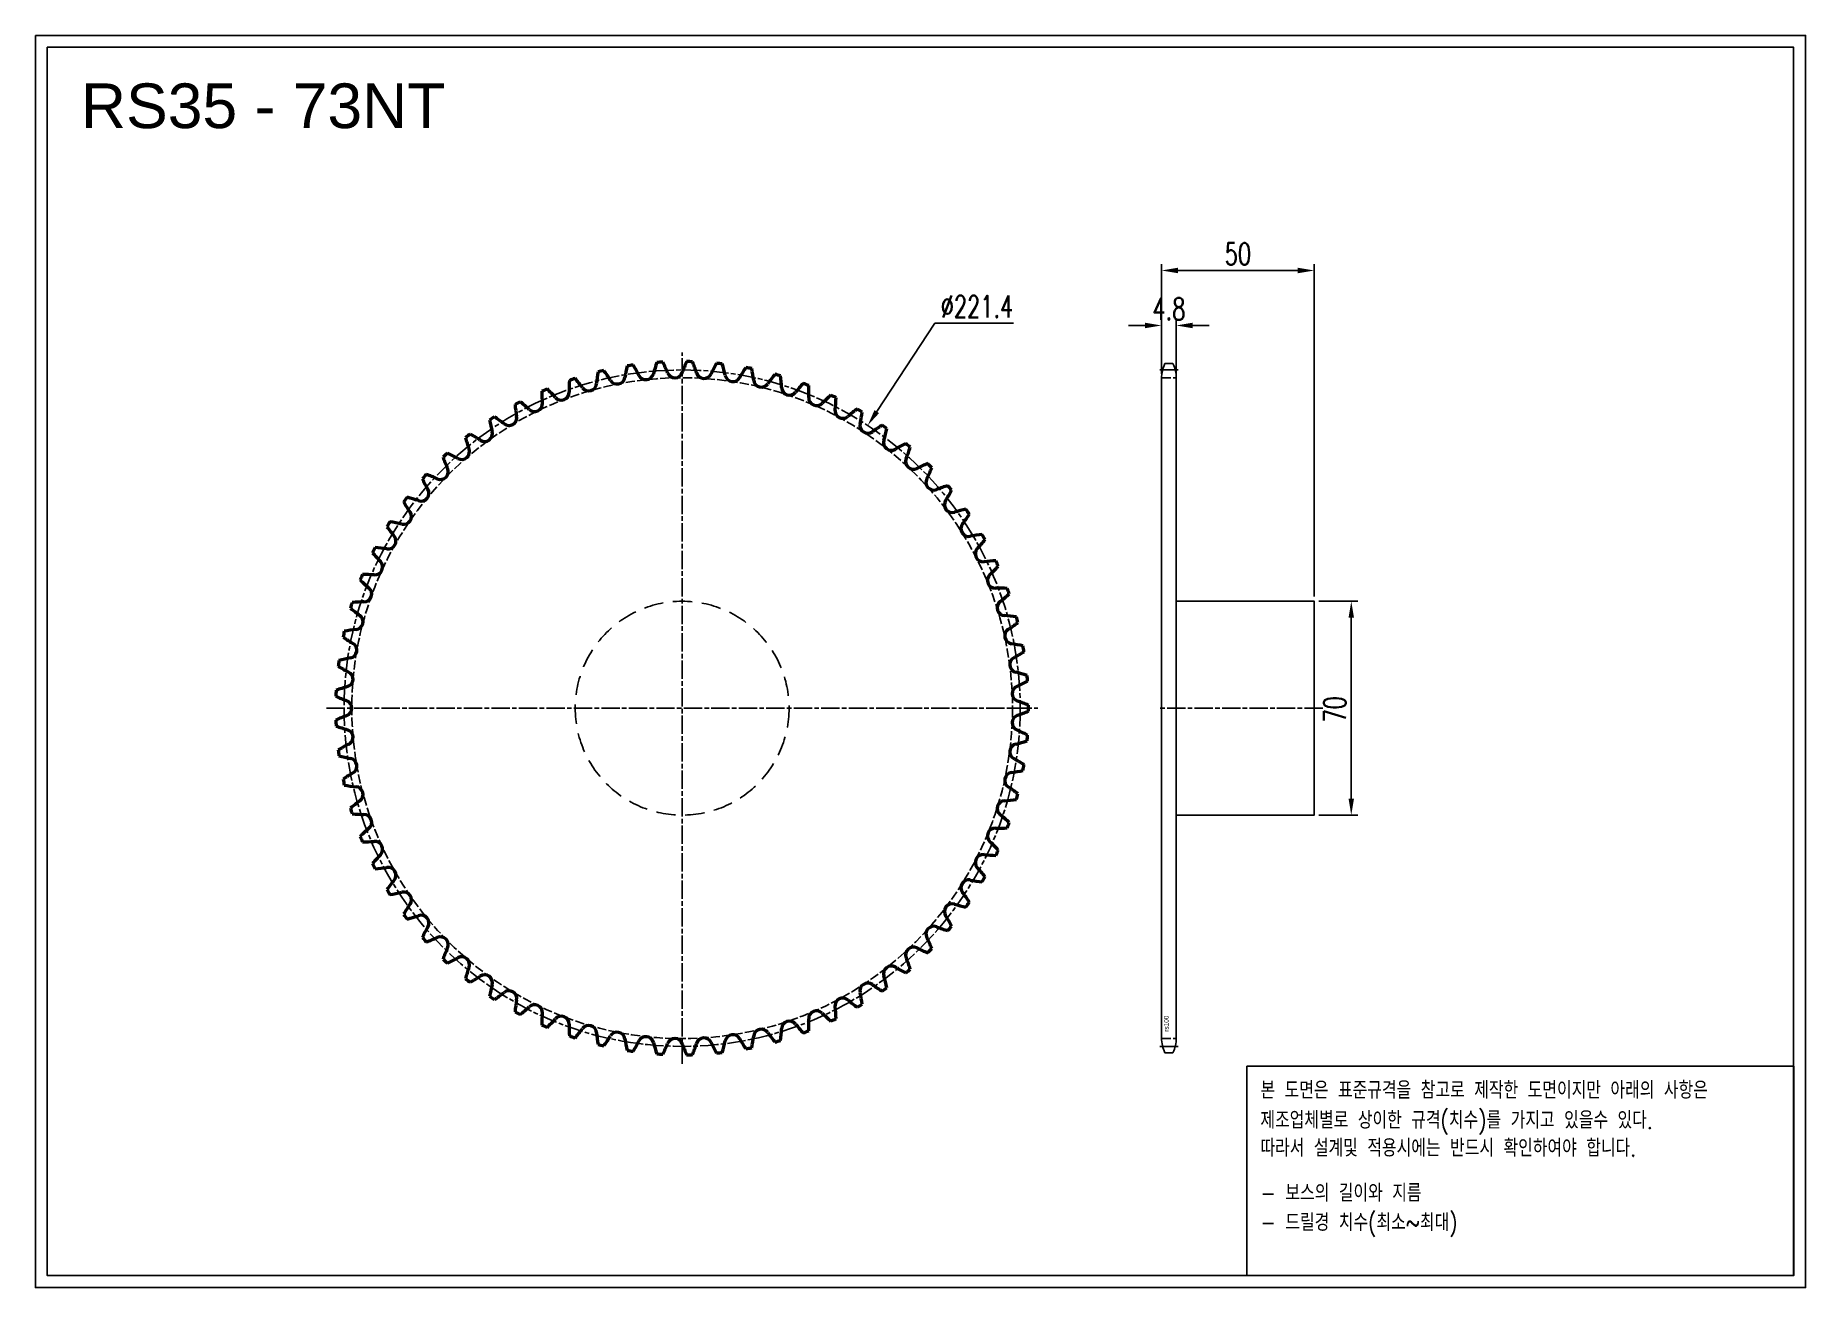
# Model space of a CAD drawing. Header units: millimetres. Extents: x -42815 to -42235, y 3186 to 3596.
import ezdxf

# ---------------------------------------------------------------- set-up
doc = ezdxf.new("R2010")
doc.units = ezdxf.units.MM
for name, pattern in [('AM_ISO02W050', [7.5, 6, -1.5]), ('AM_ISO02W050x2', [3.75, 3, -0.75]), ('AM_ISO08W050', [18, 12, -1.5, 3, -1.5]), ('AM_ISO08W050x2', [9, 6, -0.75, 1.5, -0.75]), ('HIDDEN', [9.525, 6.35, -3.175])]:
    doc.linetypes.add(name, pattern=pattern)
for name, color, linetype, lineweight in [('AM_0N', 7, 'Continuous', 50), ('AM_3N', 6, 'AM_ISO02W050', 25), ('AM_7', 4, 'AM_ISO08W050', 25), ('AM_7N', 4, 'AM_ISO08W050', 25)]:
    doc.layers.add(name, color=color, linetype=linetype, lineweight=lineweight)
doc.layers.add('HL', color=2, linetype='HIDDEN')
doc.layers.add('S-DIM', color=7, linetype='Continuous')
doc.styles.add('HAN', font='ROMANS.shx', dxfattribs={"width": 0.7, "bigfont": 'whgtxt.shx'})
doc.styles.add('HSG', font='SIMPLEX.shx', dxfattribs={"width": 0.7, "bigfont": 'HSG.shx'})
doc.styles.get("Standard").update_dxf_attribs({"font": 'arial.ttf'})
doc.dimstyles.new('APP16', dxfattribs={"dimscale": 3, "dimtxt": 2.4, "dimasz": 1.8, "dimexe": 0.7, "dimexo": 0.5, "dimgap": 0.6, "dimtad": 1, "dimtoh": 1, "dimdec": 1, "dimrnd": 0.01, "dimzin": 9, "dimdsep": 46, "dimtxsty": 'HSG', "dimcen": 0, "dimclrd": 1, "dimclre": 1, "dimclrt": 256, "dimazin": 2, "dimtp": 1, "dimtm": 1, "dimtfac": 0.5, "dimtdec": 1, "dimtofl": 0, "dimtmove": 0, "dimatfit": 3, "dimfxl": 0, "dimtvp": 1, "dimtolj": 2, "dimlwd": -1, "dimlwe": -1, "dimarcsym": 0})

# ---------------------------------------------------------------- blocks, each defined once
blk = doc.blocks.new('*D1')
at = {"layer": 'Defpoints', "color": 0, "transparency": 16777216}
for p in [(-42395.98, 3410.57), (-42395.98, 3340.57), (-42383.87, 3340.57)]:
    blk.add_point(p, dxfattribs=at)
at = {"layer": 'S-DIM', "color": 1, "transparency": 16777216}
for p, q in [((-42394.48, 3410.57), (-42381.77, 3410.57)), ((-42383.87, 3405.17), (-42383.87, 3345.97)), ((-42394.48, 3340.57), (-42381.77, 3340.57))]:
    blk.add_line(p, q, dxfattribs=at)
for points in [[(-42384.77, 3405.17), (-42382.97, 3405.17), (-42383.87, 3410.57)], [(-42384.77, 3345.97), (-42382.97, 3345.97), (-42383.87, 3340.57)]]:
    blk.add_solid(points, dxfattribs=at)
at = {"layer": 'S-DIM', "transparency": 16777216, "insert": (-42389.27, 3375.19), "char_height": 7.2, "attachment_point": 5, "rotation": 90, "style": 'HSG'}
blk.add_mtext('\\A2;70', dxfattribs=at)
blk = doc.blocks.new('*D2')
at = {"layer": 'Defpoints', "color": 0, "transparency": 16777216}
for p in [(-42441.18, 3500.83), (-42445.98, 3483.55), (-42441.18, 3483.55)]:
    blk.add_point(p, dxfattribs=at)
at = {"layer": 'S-DIM', "color": 1, "transparency": 16777216}
for p, q in [((-42445.98, 3485.05), (-42445.98, 3502.93)), ((-42441.18, 3485.05), (-42441.18, 3502.93)), ((-42451.38, 3500.83), (-42456.78, 3500.83)), ((-42435.78, 3500.83), (-42430.38, 3500.83))]:
    blk.add_line(p, q, dxfattribs=at)
for points in [[(-42451.38, 3501.73), (-42451.38, 3499.93), (-42445.98, 3500.83)], [(-42435.78, 3501.73), (-42435.78, 3499.93), (-42441.18, 3500.83)]]:
    blk.add_solid(points, dxfattribs=at)
at = {"layer": 'S-DIM', "transparency": 16777216, "insert": (-42443.58, 3506.23), "char_height": 7.2, "attachment_point": 5, "style": 'HSG'}
blk.add_mtext('\\A2;4.8', dxfattribs=at)
blk = doc.blocks.new('*D3')
at = {"layer": 'Defpoints', "color": 0, "transparency": 16777216}
for p in [(-42395.98, 3518.83), (-42445.98, 3483.55), (-42395.98, 3410.57)]:
    blk.add_point(p, dxfattribs=at)
at = {"layer": 'S-DIM', "color": 1, "transparency": 16777216}
for p, q in [((-42445.98, 3485.05), (-42445.98, 3520.93)), ((-42440.58, 3518.83), (-42401.38, 3518.83)), ((-42395.98, 3412.07), (-42395.98, 3520.93))]:
    blk.add_line(p, q, dxfattribs=at)
for points in [[(-42440.58, 3519.73), (-42440.58, 3517.93), (-42445.98, 3518.83)], [(-42401.38, 3519.73), (-42401.38, 3517.93), (-42395.98, 3518.83)]]:
    blk.add_solid(points, dxfattribs=at)
at = {"layer": 'S-DIM', "transparency": 16777216, "insert": (-42420.98, 3524.23), "char_height": 7.2, "attachment_point": 5, "style": 'HSG'}
blk.add_mtext('\\A2;50', dxfattribs=at)
blk = doc.blocks.new('*D4')
at = {"layer": 'Defpoints', "color": 0, "transparency": 16777216}
for p in [(-42542.21, 3468.11), (-42663.72, 3283.03)]:
    blk.add_point(p, dxfattribs=at)
at = {"layer": 'S-DIM', "color": 1, "transparency": 16777216}
for p, q in [((-42520.23, 3501.59), (-42539.25, 3472.63)), ((-42494.43, 3501.59), (-42520.23, 3501.59))]:
    blk.add_line(p, q, dxfattribs=at)
blk.add_solid([(-42540, 3473.12), (-42538.5, 3472.13), (-42542.21, 3468.11)], dxfattribs=at)
at = {"layer": 'S-DIM', "transparency": 16777216, "insert": (-42506.43, 3506.99), "char_height": 7.2, "attachment_point": 5, "style": 'HSG'}
blk.add_mtext('\\A2;∅221.4', dxfattribs=at)
blk = doc.blocks.new('notice1')
at = {"color": 4}
blk.add_lwpolyline([(-22142.12, 1735.9), (-22053.8, 1735.9), (-22053.8, 1702.07), (-22142.12, 1702.07)], close=True, dxfattribs=at)
at = {"color": 4, "style": 'HAN', "width": 0.8}
for s, p in [('본 도면은 표준규격을 참고로 제작한 도면이지만 아래의 사항은', (-22139.9, 1730.62)), ('제조업체별로 상이한 규격(치수)를 가지고 있을수 있다.', (-22139.9, 1725.78)), ('따라서 설계및 적용시에는 반드시 확인하여야 합니다.', (-22139.9, 1721.28)), ('- 보스의 길이와 지름', (-22139.9, 1714.03)), ('- 드릴경 치수(최소~최대)', (-22139.9, 1709.27))]:
    blk.add_text(s, height=2.7949, dxfattribs=at).set_placement(p)

msp = doc.modelspace()

# ---------------------------------------------------------------- linework, layer by layer
for p, q in [((-42442.25, 3488.35), (-42444.91, 3488.35)), ((-42445.98, 3483.55), (-42445.98, 3267.6)), ((-42441.18, 3483.55), (-42441.18, 3267.6)), ((-42442.25, 3262.8), (-42444.91, 3262.8))]:
    msp.add_line(p, q)
for points in [[(-42814.74, 3595.77), (-42235.1, 3595.77), (-42235.1, 3185.92), (-42814.74, 3185.92)], [(-42810.84, 3591.87), (-42239.01, 3591.87), (-42239.01, 3189.83), (-42810.84, 3189.83)]]:
    msp.add_lwpolyline(points, close=True)
msp.add_lwpolyline([(-42441.18, 3410.57), (-42395.98, 3410.57), (-42395.98, 3340.57), (-42441.18, 3340.57)])
for centre, start, end in [((-42434.68, 3483.55), 154.86334, 180), ((-42452.48, 3483.55), 0, 25.13666), ((-42434.68, 3267.6), 180, 205.13666), ((-42452.48, 3267.6), 334.86334, 0)]:
    msp.add_arc(centre, 11.3, start, end)
at = {"layer": 'AM_0N'}
for centre, radius, start, end in [((-42585.41, 3478.13), 45.72, 170.55411, 175.41096), ((-42602.97, 3375.57), 113.45, 103.07481, 104.04848), ((-42665.35, 3458.85), 45.72, 31.71233, 36.56917), ((-42624.27, 3484.23), 2.57, 211.71233, 350.47945), ((-42576.65, 3476.24), 45.72, 165.62261, 170.47945), ((-42602.97, 3375.57), 113.45, 98.14331, 99.11697), ((-42657.96, 3463.9), 45.72, 26.78082, 31.63767), ((-42614.86, 3485.66), 2.57, 206.78082, 345.54795), ((-42568.1, 3473.61), 45.72, 160.6911, 165.54795), ((-42602.97, 3375.57), 113.45, 93.2118, 94.18546), ((-42650.16, 3468.3), 45.72, 21.84932, 26.70616), ((-42605.35, 3486.27), 2.57, 201.84932, 340.61644), ((-42559.8, 3470.25), 45.72, 155.75959, 160.61644), ((-42602.97, 3375.57), 113.45, 88.28029, 89.25395), ((-42642.02, 3472.02), 45.72, 16.91781, 21.77465), ((-42595.82, 3486.07), 2.57, 196.91781, 335.68493), ((-42551.82, 3466.18), 45.72, 150.82809, 155.68493), ((-42602.97, 3375.57), 113.45, 83.34878, 84.32245), ((-42633.58, 3475.02), 45.72, 11.9863, 16.84315), ((-42586.35, 3485.04), 2.57, 191.9863, 330.75342), ((-42544.22, 3461.45), 45.72, 145.89658, 150.75342), ((-42602.97, 3375.57), 113.45, 78.41728, 79.39094), ((-42624.92, 3477.28), 45.72, 7.05479, 11.91164), ((-42537.06, 3456.08), 45.72, 140.96507, 145.82192), ((-42602.97, 3375.57), 113.45, 73.48577, 74.45943), ((-42616.1, 3478.79), 45.72, 2.12329, 6.98013), ((-42602.97, 3375.57), 113.45, 112.93783, 113.91149), ((-42603.23, 3479.62), 45.72, 180.41713, 185.27397), ((-42678.69, 3446.93), 45.72, 41.57534, 46.43219), ((-42642.57, 3478.97), 2.57, 221.57534, 0.34247), ((-42594.29, 3479.26), 45.72, 175.48562, 180.34247), ((-42602.97, 3375.57), 113.45, 108.00632, 108.97998), ((-42672.28, 3453.17), 45.72, 36.64384, 41.50068), ((-42633.54, 3481.99), 2.57, 216.64384, 355.41096), ((-42577, 3483.21), 2.57, 187.05479, 325.82192), ((-42567.85, 3480.58), 2.57, 182.12329, 320.89041), ((-42530.38, 3450.12), 45.72, 136.03357, 140.89041), ((-42602.97, 3375.57), 113.45, 68.55426, 69.52793), ((-42607.18, 3479.54), 45.72, 357.19178, 2.04863), ((-42524.24, 3443.61), 45.72, 131.10206, 135.9589), ((-42602.97, 3375.57), 113.45, 63.62276, 64.59642), ((-42602.97, 3375.57), 113.45, 117.86933, 118.843), ((-42612.18, 3479.21), 45.72, 185.34863, 190.20548), ((-42684.55, 3440.16), 45.72, 46.50685, 51.36369), ((-42651.31, 3475.18), 2.57, 226.50685, 5.27397), ((-42558.95, 3477.17), 2.57, 177.19178, 315.9589), ((-42550.38, 3473.01), 2.57, 172.26027, 311.0274), ((-42598.22, 3479.51), 45.72, 352.26027, 357.11712), ((-42518.68, 3436.59), 45.72, 126.17055, 131.0274), ((-42602.97, 3375.57), 113.45, 58.69125, 59.66491), ((-42589.31, 3478.72), 45.72, 347.32877, 352.18561), ((-42602.97, 3375.57), 113.45, 122.80084, 123.7745), ((-42621.05, 3478.04), 45.72, 190.28014, 195.13699), ((-42689.8, 3432.9), 45.72, 51.43836, 56.2952), ((-42659.7, 3470.66), 2.57, 231.43836, 10.20548), ((-42542.2, 3468.13), 2.57, 167.32877, 306.09589), ((-42513.75, 3429.11), 45.72, 121.23904, 126.09589), ((-42602.97, 3375.57), 113.45, 53.75974, 54.73341), ((-42580.49, 3477.17), 45.72, 342.39726, 347.25411), ((-42602.97, 3375.57), 113.45, 127.73235, 128.70601), ((-42629.79, 3476.1), 45.72, 195.21165, 200.06849), ((-42694.4, 3425.23), 45.72, 56.36986, 61.22671), ((-42667.66, 3465.43), 2.57, 236.36986, 15.13699), ((-42534.46, 3462.56), 2.57, 162.39726, 301.16438), ((-42509.48, 3421.25), 45.72, 116.30754, 121.16438), ((-42602.97, 3375.57), 113.45, 48.82824, 49.8019), ((-42571.84, 3474.86), 45.72, 337.46575, 342.3226), ((-42602.97, 3375.57), 113.45, 132.66385, 133.63752), ((-42638.34, 3473.43), 45.72, 200.14315, 205), ((-42698.33, 3417.18), 45.72, 61.30137, 66.15822), ((-42675.15, 3459.54), 2.57, 241.30137, 20.06849), ((-42527.24, 3456.35), 2.57, 157.46575, 296.23288), ((-42505.9, 3413.04), 45.72, 111.37603, 116.23288), ((-42602.97, 3375.57), 113.45, 43.89673, 44.87039), ((-42602.97, 3375.57), 113.45, 137.59536, 138.56902), ((-42646.62, 3470.02), 45.72, 205.07466, 209.93151), ((-42701.56, 3408.83), 45.72, 66.23288, 71.08972), ((-42682.1, 3453.02), 2.57, 246.23288, 25), ((-42520.58, 3449.54), 2.57, 152.53425, 291.30137), ((-42563.42, 3471.81), 45.72, 332.53425, 337.39109), ((-42602.97, 3375.57), 113.45, 142.52687, 143.50053), ((-42704.05, 3400.23), 45.72, 71.16438, 76.02123), ((-42688.46, 3445.93), 2.57, 251.16438, 29.93151), ((-42503.03, 3404.56), 45.72, 106.44452, 111.30137), ((-42514.52, 3442.19), 2.57, 147.60274, 286.36986), ((-42555.29, 3468.06), 45.72, 327.60274, 332.45959), ((-42602.97, 3375.57), 113.45, 38.96522, 39.93889), ((-42694.19, 3438.32), 2.57, 256.09589, 34.86301), ((-42654.57, 3465.92), 45.72, 210.00617, 214.86301), ((-42500.91, 3395.86), 45.72, 101.51302, 106.36986), ((-42547.52, 3463.62), 45.72, 322.67123, 327.52808), ((-42602.97, 3375.57), 113.45, 34.03372, 35.00738), ((-42699.25, 3430.25), 2.57, 261.0274, 39.79452), ((-42602.97, 3375.57), 113.45, 147.45837, 148.43204), ((-42662.15, 3461.15), 45.72, 214.93768, 219.79452), ((-42705.8, 3391.45), 45.72, 76.09589, 80.95274), ((-42509.12, 3434.34), 2.57, 142.67123, 281.43836), ((-42499.55, 3387.01), 45.72, 96.58151, 101.43836), ((-42602.97, 3375.57), 113.45, 29.10221, 30.07587), ((-42602.97, 3375.57), 113.45, 152.38988, 153.36354), ((-42669.29, 3455.75), 45.72, 219.86918, 224.72603), ((-42706.78, 3382.55), 45.72, 81.0274, 85.88424), ((-42504.42, 3426.05), 2.57, 137.73973, 276.50685), ((-42540.15, 3458.52), 45.72, 317.73973, 322.59657), ((-42703.59, 3421.77), 2.57, 265.9589, 44.72603), ((-42498.95, 3378.08), 45.72, 91.65, 96.50685), ((-42533.26, 3452.82), 45.72, 312.80822, 317.66506), ((-42602.97, 3375.57), 113.45, 24.1707, 25.14437), ((-42602.97, 3375.57), 113.45, 157.32139, 158.29505), ((-42675.93, 3449.75), 45.72, 224.80069, 229.65753), ((-42707, 3373.6), 45.72, 85.9589, 90.81575), ((-42707.19, 3412.95), 2.57, 270.89041, 49.65753), ((-42500.44, 3417.39), 2.57, 132.80822, 271.57534), ((-42499.12, 3369.13), 45.72, 86.7185, 91.57534), ((-42602.97, 3375.57), 113.45, 19.2392, 20.21286), ((-42602.97, 3375.57), 113.45, 162.25289, 163.22656), ((-42682.04, 3443.2), 45.72, 229.7322, 234.58904), ((-42706.44, 3364.67), 45.72, 90.89041, 95.74726), ((-42497.23, 3408.43), 2.57, 127.87671, 266.64384), ((-42526.87, 3446.54), 45.72, 307.87671, 312.73356), ((-42710.02, 3403.85), 2.57, 275.82192, 54.58904), ((-42500.05, 3360.22), 45.72, 81.78699, 86.64384), ((-42521.05, 3439.74), 45.72, 302.94521, 307.80205), ((-42602.97, 3375.57), 113.45, 14.30769, 15.28135), ((-42602.97, 3375.57), 113.45, 167.1844, 168.15806), ((-42687.56, 3436.15), 45.72, 234.6637, 239.52055), ((-42705.12, 3355.81), 45.72, 95.82192, 100.67876), ((-42712.05, 3394.54), 2.57, 280.75342, 59.52055), ((-42494.8, 3399.22), 2.57, 122.94521, 261.71233), ((-42602.97, 3375.57), 113.45, 172.11591, 173.08957), ((-42703.04, 3347.1), 45.72, 100.75342, 105.61027), ((-42493.16, 3389.83), 2.57, 118.0137, 256.78082), ((-42501.76, 3351.43), 45.72, 76.85548, 81.71233), ((-42515.84, 3432.46), 45.72, 298.0137, 302.87054), ((-42602.97, 3375.57), 113.45, 9.37618, 10.34985), ((-42692.46, 3428.66), 45.72, 239.59521, 244.45205), ((-42713.28, 3385.09), 2.57, 285.68493, 64.45205), ((-42504.21, 3342.82), 45.72, 71.92398, 76.78082), ((-42602.97, 3375.57), 113.45, 4.44468, 5.41834), ((-42602.97, 3375.57), 113.45, 177.04742, 178.02108), ((-42696.69, 3420.77), 45.72, 244.52672, 249.38356), ((-42700.23, 3338.6), 45.72, 105.68493, 110.54178), ((-42492.34, 3380.34), 2.57, 113.08219, 251.84932), ((-42511.27, 3424.76), 45.72, 293.08219, 297.93904), ((-42713.69, 3375.57), 2.57, 290.61644, 69.38356), ((-42507.39, 3334.45), 45.72, 66.99247, 71.84932), ((-42507.39, 3416.69), 45.72, 288.15068, 293.00753), ((-42602.97, 3375.57), 113.45, 359.51317, 0.48683), ((-42696.69, 3330.38), 45.72, 110.61644, 115.47328), ((-42602.97, 3375.57), 113.45, 181.97892, 182.95258), ((-42700.23, 3412.54), 45.72, 249.45822, 254.31507), ((-42713.28, 3366.05), 2.57, 295.54795, 74.31507), ((-42492.34, 3370.81), 2.57, 108.15068, 246.91781), ((-42511.27, 3326.39), 45.72, 62.06096, 66.91781), ((-42692.46, 3322.49), 45.72, 115.54795, 120.40479), ((-42602.97, 3375.57), 113.45, 186.91043, 187.88409), ((-42493.16, 3361.32), 2.57, 103.21918, 241.9863), ((-42504.21, 3408.32), 45.72, 283.21918, 288.07602), ((-42602.97, 3375.57), 113.45, 354.58166, 355.55532), ((-42703.04, 3404.04), 45.72, 254.38973, 259.24658), ((-42712.05, 3356.61), 2.57, 300.47945, 79.24658), ((-42515.84, 3318.69), 45.72, 57.12946, 61.9863), ((-42602.97, 3375.57), 113.45, 349.65015, 350.62382), ((-42687.56, 3314.99), 45.72, 120.47945, 125.3363), ((-42602.97, 3375.57), 113.45, 191.84194, 192.8156), ((-42705.12, 3395.34), 45.72, 259.32124, 264.17808), ((-42494.8, 3351.93), 2.57, 98.28767, 237.05479), ((-42501.76, 3399.71), 45.72, 278.28767, 283.14452), ((-42682.04, 3307.95), 45.72, 125.41096, 130.2678), ((-42710.02, 3347.3), 2.57, 305.41096, 84.17808), ((-42497.23, 3342.72), 2.57, 93.35616, 232.12329), ((-42500.05, 3390.92), 45.72, 273.35616, 278.21301), ((-42521.05, 3311.41), 45.72, 52.19795, 57.05479), ((-42602.97, 3375.57), 113.45, 344.71865, 345.69231), ((-42602.97, 3375.57), 113.45, 196.77344, 197.74711), ((-42706.44, 3386.48), 45.72, 264.25274, 269.10959), ((-42707.19, 3338.2), 2.57, 310.34247, 89.10959), ((-42526.87, 3304.61), 45.72, 47.26644, 52.12329), ((-42675.93, 3301.4), 45.72, 130.34247, 135.19931), ((-42602.97, 3375.57), 113.45, 201.70495, 202.67861), ((-42500.44, 3333.75), 2.57, 88.42466, 227.19178), ((-42499.12, 3382.02), 45.72, 268.42466, 273.2815), ((-42602.97, 3375.57), 113.45, 339.78714, 340.7608), ((-42707, 3377.55), 45.72, 269.18425, 274.0411), ((-42669.29, 3295.4), 45.72, 135.27397, 140.13082), ((-42703.59, 3329.38), 2.57, 315.27397, 94.0411), ((-42504.42, 3325.09), 2.57, 83.49315, 222.26027), ((-42498.95, 3373.07), 45.72, 263.49315, 268.35), ((-42533.26, 3298.33), 45.72, 42.33494, 47.19178), ((-42602.97, 3375.57), 113.45, 334.85563, 335.8293), ((-42602.97, 3375.57), 113.45, 206.63646, 207.61012), ((-42706.78, 3368.6), 45.72, 274.11576, 278.9726), ((-42699.25, 3320.9), 2.57, 320.20548, 98.9726), ((-42540.15, 3292.62), 45.72, 37.40343, 42.26027), ((-42662.15, 3290), 45.72, 140.20548, 145.06232), ((-42602.97, 3375.57), 113.45, 211.56796, 212.54163), ((-42509.12, 3316.81), 2.57, 78.56164, 217.32877), ((-42499.55, 3364.14), 45.72, 258.56164, 263.41849), ((-42602.97, 3375.57), 113.45, 329.92413, 330.89779), ((-42705.8, 3359.7), 45.72, 279.04726, 283.90411), ((-42694.19, 3312.83), 2.57, 325.13699, 103.90411), ((-42654.57, 3285.23), 45.72, 145.13699, 149.99383), ((-42514.52, 3308.96), 2.57, 73.63014, 212.39726), ((-42500.91, 3355.29), 45.72, 253.63014, 258.48698), ((-42547.52, 3287.53), 45.72, 32.47192, 37.32877), ((-42602.97, 3375.57), 113.45, 324.99262, 325.96628), ((-42602.97, 3375.57), 113.45, 216.49947, 217.47313), ((-42704.05, 3350.92), 45.72, 283.97877, 288.83562), ((-42688.46, 3305.22), 2.57, 330.06849, 108.83562), ((-42520.58, 3301.6), 2.57, 68.69863, 207.46575), ((-42503.03, 3346.59), 45.72, 248.69863, 253.55548), ((-42555.29, 3283.09), 45.72, 27.54041, 32.39726), ((-42602.97, 3375.57), 113.45, 320.06111, 321.03478), ((-42646.62, 3281.12), 45.72, 150.06849, 154.92534), ((-42602.97, 3375.57), 113.45, 221.43098, 222.40464), ((-42701.56, 3342.32), 45.72, 288.91028, 293.76712), ((-42682.1, 3298.13), 2.57, 335, 113.76712), ((-42563.42, 3279.33), 45.72, 22.60891, 27.46575), ((-42638.34, 3277.72), 45.72, 155, 159.85685), ((-42602.97, 3375.57), 113.45, 226.36248, 227.33615), ((-42698.33, 3333.96), 45.72, 293.84178, 298.69863), ((-42675.15, 3291.61), 2.57, 339.93151, 118.69863), ((-42527.24, 3294.79), 2.57, 63.76712, 202.53425), ((-42571.84, 3276.29), 45.72, 17.6774, 22.53425), ((-42505.9, 3338.11), 45.72, 243.76712, 248.62397), ((-42602.97, 3375.57), 113.45, 315.12961, 316.10327), ((-42629.79, 3275.04), 45.72, 159.93151, 164.78835), ((-42602.97, 3375.57), 113.45, 231.29399, 232.26765), ((-42694.4, 3325.92), 45.72, 298.77329, 303.63014), ((-42667.66, 3285.72), 2.57, 344.86301, 123.63014), ((-42534.46, 3288.58), 2.57, 58.83562, 197.60274), ((-42580.49, 3273.98), 45.72, 12.74589, 17.60274), ((-42509.48, 3329.9), 45.72, 238.83562, 243.69246), ((-42602.97, 3375.57), 113.45, 310.1981, 311.17176), ((-42621.05, 3273.11), 45.72, 164.86301, 169.71986), ((-42602.97, 3375.57), 113.45, 236.2255, 237.19916), ((-42689.8, 3318.24), 45.72, 303.7048, 308.56164), ((-42659.7, 3280.49), 2.57, 349.79452, 128.56164), ((-42542.2, 3283.02), 2.57, 53.90411, 192.67123), ((-42589.31, 3272.42), 45.72, 7.81439, 12.67123), ((-42513.75, 3322.03), 45.72, 233.90411, 238.76096), ((-42602.97, 3375.57), 113.45, 305.26659, 306.24026), ((-42612.18, 3271.93), 45.72, 169.79452, 174.65137), ((-42602.97, 3375.57), 113.45, 241.157, 242.13067), ((-42684.55, 3310.99), 45.72, 308.63631, 313.49315), ((-42651.31, 3275.96), 2.57, 354.72603, 133.49315), ((-42603.23, 3271.52), 45.72, 174.72603, 179.58287), ((-42558.95, 3273.97), 2.57, 44.0411, 182.80822), ((-42524.24, 3307.54), 45.72, 224.0411, 228.89794), ((-42550.38, 3278.13), 2.57, 48.9726, 187.73973), ((-42598.22, 3271.63), 45.72, 2.88288, 7.73973), ((-42518.68, 3314.56), 45.72, 228.9726, 233.82945), ((-42602.97, 3375.57), 113.45, 300.33509, 301.30875), ((-42602.97, 3375.57), 113.45, 246.08851, 247.06217), ((-42678.69, 3304.22), 45.72, 313.56781, 318.42466), ((-42642.57, 3272.18), 2.57, 359.65753, 138.42466), ((-42594.29, 3271.89), 45.72, 179.65753, 184.51438), ((-42672.28, 3297.97), 45.72, 318.49932, 323.35616), ((-42633.54, 3269.15), 2.57, 4.58904, 143.35616), ((-42585.41, 3273.02), 45.72, 184.58904, 189.44589), ((-42624.27, 3266.92), 2.57, 9.52055, 148.28767), ((-42577, 3267.94), 2.57, 34.17808, 172.94521), ((-42537.06, 3295.06), 45.72, 214.17808, 219.03493), ((-42616.1, 3272.36), 45.72, 353.01987, 357.87671), ((-42567.85, 3270.57), 2.57, 39.10959, 177.87671), ((-42530.38, 3301.03), 45.72, 219.10959, 223.96643), ((-42602.97, 3375.57), 113.45, 290.47207, 291.44574), ((-42607.18, 3271.61), 45.72, 357.95137, 2.80822), ((-42602.97, 3375.57), 113.45, 295.40358, 296.37724), ((-42602.97, 3375.57), 113.45, 251.02002, 251.99368), ((-42602.97, 3375.57), 113.45, 255.95152, 256.92519), ((-42665.35, 3292.3), 45.72, 323.43083, 328.28767), ((-42576.65, 3274.91), 45.72, 189.52055, 194.37739), ((-42602.97, 3375.57), 113.45, 260.88303, 261.85669), ((-42657.96, 3287.25), 45.72, 328.36233, 333.21918), ((-42614.86, 3265.49), 2.57, 14.45205, 153.21918), ((-42568.1, 3277.54), 45.72, 194.45205, 199.3089), ((-42650.16, 3282.85), 45.72, 333.29384, 338.15068), ((-42605.35, 3264.87), 2.57, 19.38356, 158.15068), ((-42559.8, 3280.9), 45.72, 199.38356, 204.24041), ((-42642.02, 3279.13), 45.72, 338.22535, 343.08219), ((-42595.82, 3265.08), 2.57, 24.31507, 163.08219), ((-42551.82, 3284.96), 45.72, 204.31507, 209.17191), ((-42633.58, 3276.13), 45.72, 343.15685, 348.0137), ((-42586.35, 3266.1), 2.57, 29.24658, 168.0137), ((-42544.22, 3289.69), 45.72, 209.24658, 214.10342), ((-42602.97, 3375.57), 113.45, 280.60906, 281.58272), ((-42624.92, 3273.87), 45.72, 348.08836, 352.94521), ((-42602.97, 3375.57), 113.45, 285.54057, 286.51423), ((-42602.97, 3375.57), 113.45, 265.81454, 266.7882), ((-42602.97, 3375.57), 113.45, 270.74605, 271.71971), ((-42602.97, 3375.57), 113.45, 275.67755, 276.65122)]:
    msp.add_arc(centre, radius, start, end, dxfattribs=at)
at = {"layer": 'AM_3N', "linetype": 'AM_ISO02W050x2'}
for p, q in [((-42445.98, 3483.71), (-42441.18, 3483.71)), ((-42445.98, 3267.44), (-42441.18, 3267.44))]:
    msp.add_line(p, q, dxfattribs=at)
msp.add_circle((-42602.97, 3375.57), 108.16, dxfattribs=at)
at = {"layer": 'AM_7', "linetype": 'AM_ISO08W050x2'}
for p, q in [((-42440.52, 3486.27), (-42446.64, 3486.27)), ((-42393.19, 3375.57), (-42446.64, 3375.57)), ((-42440.52, 3264.87), (-42446.64, 3264.87))]:
    msp.add_line(p, q, dxfattribs=at)
msp.add_circle((-42602.97, 3375.57), 110.7, dxfattribs=at)
at = {"layer": 'AM_7N', "linetype": 'AM_ISO08W050x2'}
for p, q in [((-42602.97, 3259.12), (-42602.97, 3492.03)), ((-42719.42, 3375.57), (-42486.51, 3375.57))]:
    msp.add_line(p, q, dxfattribs=at)
at = {"layer": 'HL'}
msp.add_circle((-42602.97, 3375.57), 35, dxfattribs=at)

# ---------------------------------------------------------------- block references
at = {"xscale": 2.028, "yscale": 2.028, "zscale": 2.028}
msp.add_blockref('notice1', (2486.1, -261.97), dxfattribs=at)

# ---------------------------------------------------------------- texts
msp.add_text('RS35 - 73NT', height=14.6374).set_placement((-42799.82, 3565.42))
at = {"insert": (-42445.19, 3269.66), "char_height": 1.512, "width": 6.5009, "attachment_point": 1, "rotation": 90}
msp.add_mtext('rs100', dxfattribs=at)

# ---------------------------------------------------------------- dimensions: what is measured, and where the dimension line sits
at = {"layer": 'S-DIM'}
dim = msp.add_linear_dim(base=(-42395.98, 3518.83), p1=(-42445.98, 3483.55), p2=(-42395.98, 3410.57), dimstyle='APP16', dxfattribs=at)
dim.commit()
dim.dimension.update_dxf_attribs({"geometry": '*D3', "text_midpoint": (-42420.98, 3524.23)})
dim = msp.add_diameter_dim_2p(p1=(-42663.72, 3283.03), p2=(-42542.21, 3468.11), dimstyle='APP16', dxfattribs=at)
dim.commit()
dim.dimension.update_dxf_attribs({"geometry": '*D4', "text_midpoint": (-42506.43, 3501.59), "dimtype": 131})
dim = msp.add_linear_dim(base=(-42441.18, 3500.83), p1=(-42445.98, 3483.55), p2=(-42441.18, 3483.55), dimstyle='APP16', dxfattribs=at)
dim.commit()
dim.dimension.update_dxf_attribs({"geometry": '*D2', "text_midpoint": (-42443.58, 3500.83), "dimtype": 128})
dim = msp.add_linear_dim(base=(-42383.87, 3340.57), p1=(-42395.98, 3410.57), p2=(-42395.98, 3340.57), angle=90, dimstyle='APP16', dxfattribs=at)
dim.commit()
dim.dimension.update_dxf_attribs({"geometry": '*D1', "text_midpoint": (-42383.87, 3375.19), "dimtype": 128})

doc.saveas('drawing.dxf')
